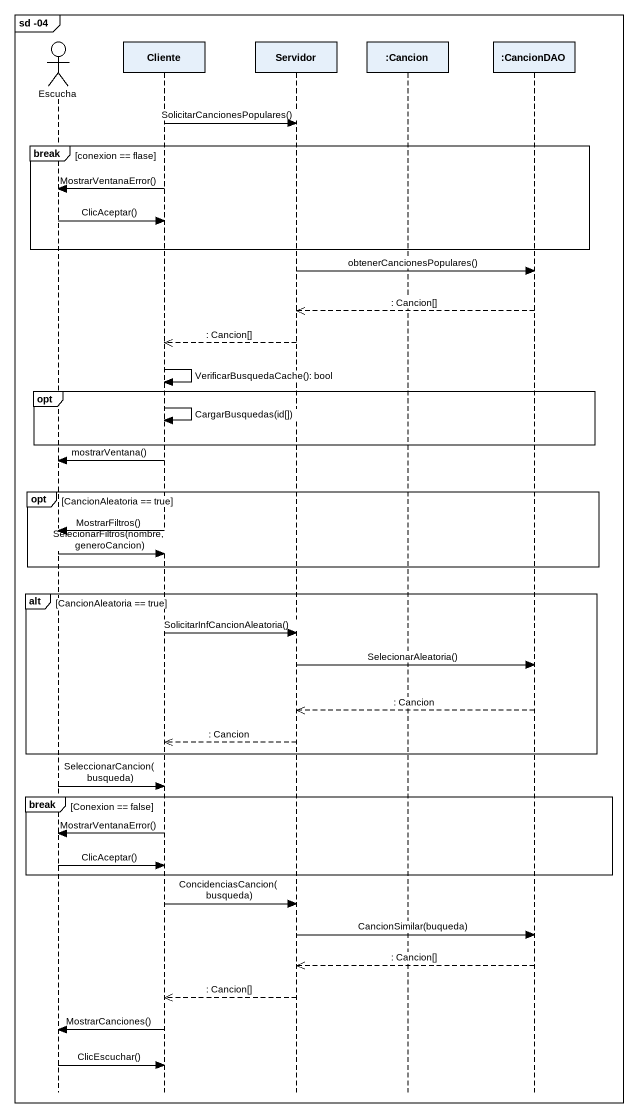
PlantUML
@startuml
mainframe sd -04
hide footbox
actor Escucha
participant Cliente
participant Servidor
participant ":Cancion" as Cancion
participant ":CancionDAO" as CancionDAO

Cliente -> Servidor : SolicitarCancionesPopulares()
break conexion == flase
  Cliente -> Escucha : MostrarVentanaError()
  Escucha -> Cliente : ClicAceptar()
end
Servidor -> CancionDAO : obtenerCancionesPopulares()
CancionDAO -->> Servidor : : Cancion[]
Servidor -->> Cliente : : Cancion[]
Cliente -> Cliente : VerificarBusquedaCache(): bool
opt
  Cliente -> Cliente : CargarBusquedas(id[])
end
Cliente -> Escucha : mostrarVentana()
opt CancionAleatoria == true
  Cliente -> Escucha : MostrarFiltros()
  Escucha -> Cliente : SelecionarFiltros(nombre, generoCancion)
end
alt CancionAleatoria == true
  Cliente -> Servidor : SolicitarInfCancionAleatoria()
  Servidor -> CancionDAO : SelecionarAleatoria()
  CancionDAO -->> Servidor : : Cancion
  Servidor -->> Cliente : : Cancion
end
Escucha -> Cliente : SeleccionarCancion(busqueda)
break Conexion == false
  Cliente -> Escucha : MostrarVentanaError()
  Escucha -> Cliente : ClicAceptar()
end
Cliente -> Servidor : ConcidenciasCancion(busqueda)
Servidor -> CancionDAO : CancionSimilar(buqueda)
CancionDAO -->> Servidor : : Cancion[]
Servidor -->> Cliente : : Cancion[]
Cliente -> Escucha : MostrarCanciones()
Escucha -> Cliente : ClicEscuchar()
@enduml
